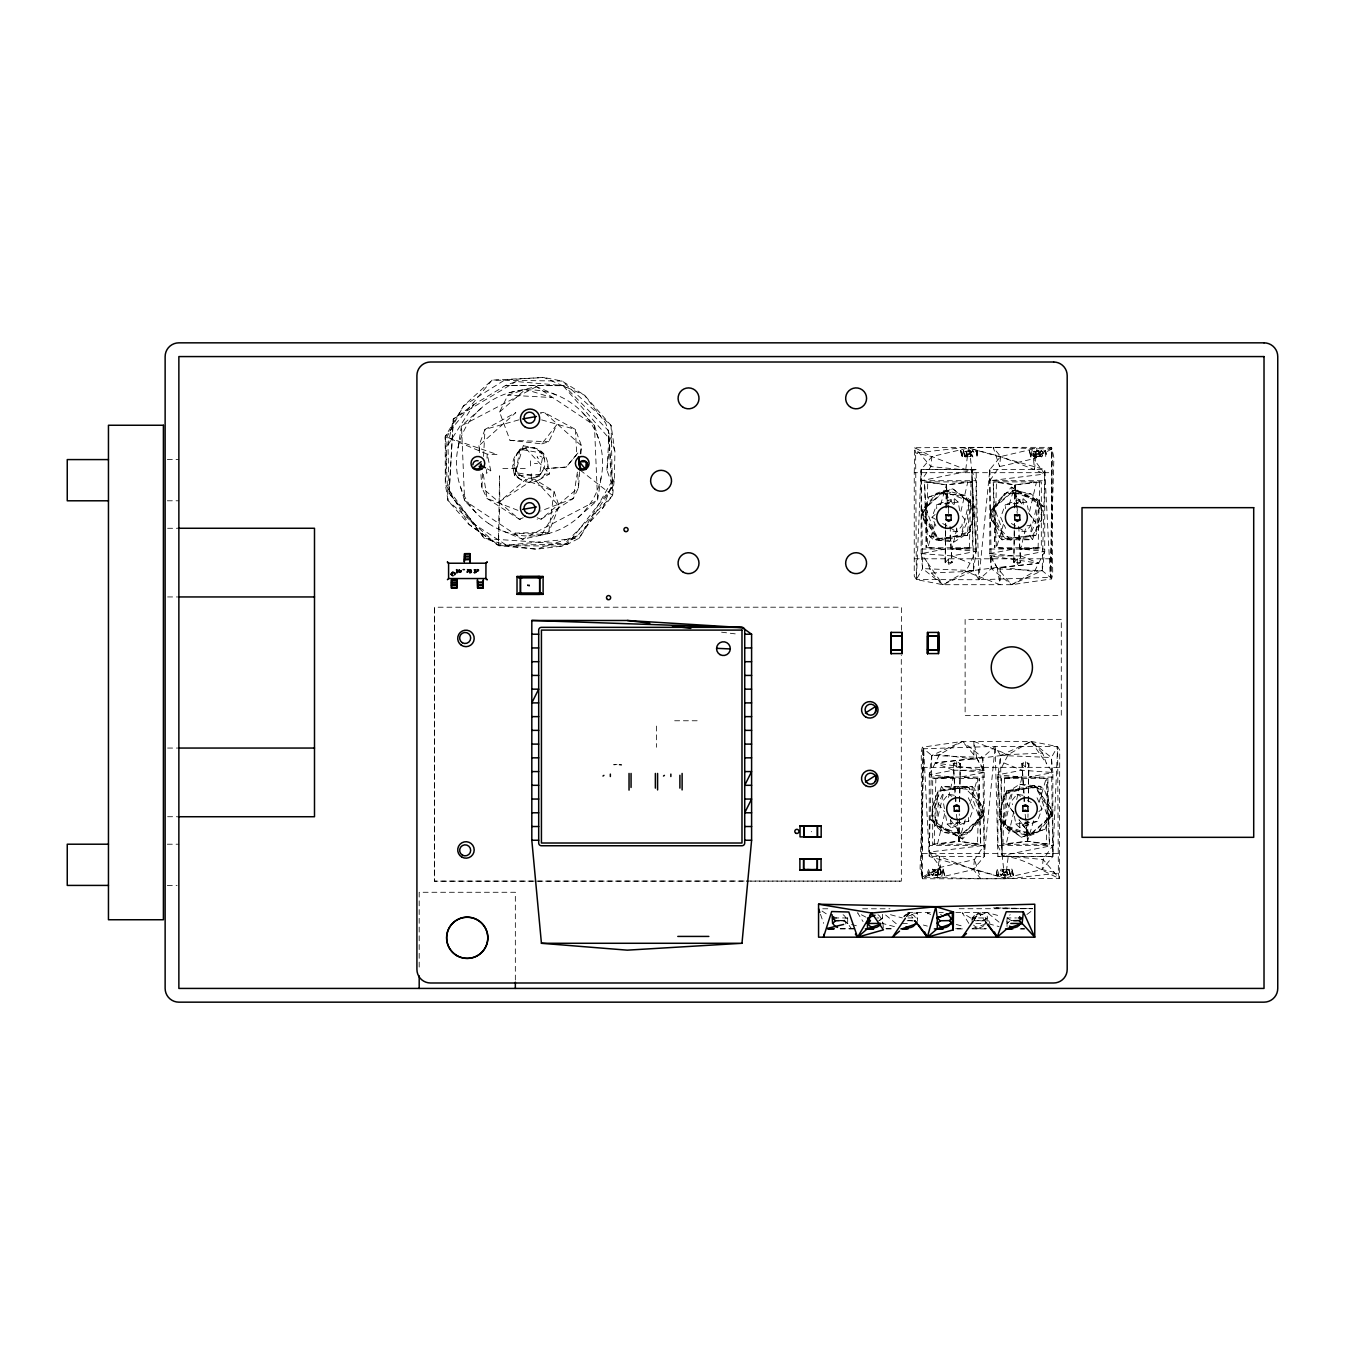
<?xml version="1.0" encoding="UTF-8"?>
<svg xmlns="http://www.w3.org/2000/svg" width="1345" height="1345" viewBox="0 0 1345 1345"><rect width="100%" height="100%" fill="white"/><g stroke="black" fill="none" stroke-linecap="round" stroke-linejoin="round"><path stroke-width="0.75" stroke-dasharray="5 3.75" d="M901.385 630.183L901.385 607.183L434.401 607.217L434.368 881.126L748.476 881.126M750.577 881.126L901.352 881.126L901.284 655.318M449.112 490.118L484.469 538.521L567.64 544.187L612.715 486.335L606.914 470.178L609.436 447.7L608.394 430.568L611.269 482.25L579.191 538.185L506.409 545.145L475.457 524.987L449.095 493.212L453.349 419.001L473.894 404.542L505.619 385.46L516.11 381.509L564.059 385.611L608.394 430.568L612.715 486.335L579.191 538.185L567.64 544.187L506.409 545.145L484.469 538.521L449.095 493.212L447.969 444.892L453.349 419.001L516.11 381.509M932.186 813.893L932.219 806.933L938.087 790.793L963.39 786.237L968.703 787.397L982.287 805.689L983.531 815.574L969.392 832.538L960.498 835.901L942.845 832.168L934.64 825.141L932.186 813.893L942.845 832.168L969.392 832.538L981.783 814.011L982.287 805.689L963.39 786.237M965.895 456.56L966.5 451.163C969.375 456.981 962.818 458.813 964.298 452.34L964.415 456.089M1034.574 456.56L1035.179 451.163C1038.054 456.981 1031.497 458.813 1032.977 452.34L1033.094 456.089M1041.787 519.204L1041.803 512.243L1039.366 500.979L1031.161 493.951L1013.491 490.236L1004.597 493.598L990.458 510.545L991.702 520.431L1005.287 538.723L1010.599 539.9L1035.902 535.327L1041.787 519.204L1032.304 536.218M940.844 871.728L940.827 873.039C942.021 866.92 935.817 870.08 938.81 874.973L938.827 869.694L940.407 869.727L940.844 871.728L939.836 869.526M965.475 456.594L964.483 453.08L964.785 456.241M1009.523 871.728L1009.507 873.039C1010.7 866.92 1004.496 870.08 1007.489 874.973L1007.506 869.694L1009.086 869.727L1009.523 871.728L1008.515 869.526M1034.154 456.594L1033.162 453.08L1033.464 456.241M935.263 874.99L937.398 875.074L934.909 875.427L934.741 869.358L934.909 875.427L937.364 874.939L935.263 874.99L935.263 871.963M970.064 454.156L970.064 451.147L967.946 451.197L970.401 450.709L970.535 456.779M1003.942 874.99L1006.077 875.074L1003.589 875.427L1003.42 869.358L1003.589 875.427L1006.043 874.939L1003.942 874.99L1003.942 871.963M1038.744 454.156L1038.744 451.147C1032.439 452.038 1043.316 447.179 1039.214 456.779M914.247 472.683L914.684 447.734L993.232 447.347L1051.605 449.079L1052.731 574.399L1051.605 578.922L1011.541 584.705L942.862 584.705L916.382 579.561L914.247 575.996L914.247 472.683L1051.605 472.683M950.058 526.265L952.025 562.58L948.595 564.412L945.165 562.597L945.686 531.09M945.72 528.988L945.821 522.701M946.073 507.99L946.46 484.889L967.828 481.897L960.649 512.411M944.678 813.725L937.482 844.24L958.851 841.23L959.304 813.927M959.523 801.334L960.162 763.523L956.715 761.707L953.286 763.54L955.438 801.923M1018.737 526.265L1020.704 562.58L1017.274 564.412L1013.844 562.597L1014.365 531.09M1014.399 528.988L1014.5 522.701M1014.752 507.99L1015.139 484.889L1036.507 481.897L1028.841 514.446M1013.827 811.691L1006.178 844.24L1027.53 841.23L1028 813.927M1028.202 801.334L1028.841 763.523L1025.394 761.707L1021.965 763.54L1024.117 801.923M959.657 801.923L960.162 777.091L984.187 772.518L982.724 757.504L962.448 741.414L931.816 755.47L929.244 852.058L939.55 856.53L936.927 878.033L973.41 869.559L984.187 856.496L995.182 746.391L997.923 856.496C1019.56 854.579 1039.853 870.316 1059.305 878.386L1058.364 873.157L1042.106 869.559L1004.547 878.05L1002.227 855.538L1000.495 755.47L995.182 746.391L982.724 757.504L931.816 755.47L923.645 748.778L921.594 868.483L922.384 877.058L980.757 878.773L1059.305 878.386L1059.742 750.123L1057.607 746.576L1031.127 741.414L962.448 741.414L922.384 747.198L921.258 751.721L921.594 868.483L922.384 878.773L1008.296 878.773L1058.364 873.157L1057.607 746.576L995.182 746.391L923.645 748.778L922.384 747.198L922.384 878.773L940.458 867.34L974.436 859.556L984.187 845.417L929.244 845.417M614.396 478.349L614.934 451.567L611.084 425.491L584.419 395.111L562.042 381.055L543.817 377.474L492.051 380.114L463.504 405.871L445.195 436.587L445.296 484.032L448.003 500.643L469.052 524.432L498.44 545.666L536.487 549.18L562.277 546.087L577.341 535.898L602.711 508.175L612.631 495.498L614.396 478.349L602.711 508.175M945.535 530.418L945.165 562.597L952.025 562.58L949.822 531.914M945.585 528.333L945.703 522.129M945.989 507.653L946.46 484.889L927.764 481.897L926.15 547.768L924.553 481.897L972.637 481.897L972.637 547.768L952.025 549.029L956.816 528.686M948.494 797.434L953.286 777.091L932.69 778.368L932.69 844.24L980.757 844.24L979.16 778.368L977.546 844.24L958.851 841.23L959.321 818.483M1014.214 530.418L1013.844 562.597L1020.704 562.58L1018.501 531.914M1014.264 528.333L1014.382 522.129M1014.668 507.653L1015.139 484.889L996.443 481.897L994.829 547.768L993.232 481.897L1041.316 481.897L1041.316 547.768L1020.704 549.029L1025.495 528.686M1016.702 799.468L1021.965 777.091L1001.369 778.368L1001.369 844.24L1049.436 844.24L1047.839 778.368L1046.225 844.24L1027.53 841.23L1028 818.483M1028.337 801.923L1028.841 763.523L1021.965 763.54L1024.167 794.206M934.287 844.24L935.885 778.368L953.286 777.091L929.244 774.804L931.816 755.47L939.55 754.595L973.898 759.101L1008.229 754.595L1042.577 753.133L1046.427 763.422L1052.866 772.518L1052.866 856.496L1042.106 869.559L1043.115 859.556L1052.866 845.417L997.923 845.417L997.923 774.804L1000.495 755.47L1031.127 741.414L1051.403 757.504L1052.866 772.518L1028.841 777.091L1046.225 778.368L1049.436 844.24L1027.53 841.23L1001.369 844.24M971.023 481.897L969.426 547.768L952.025 549.029L976.066 551.316L973.494 570.65L978.807 579.745L1050.361 577.341L1051.605 578.922L1051.605 447.347L965.71 447.347L915.626 452.962L916.382 579.561L978.807 579.745L991.265 568.616L1042.173 570.65L1050.361 577.341L1053.908 457.653L1051.605 447.347L1033.532 458.779L999.554 466.564L989.802 480.72L1044.746 480.72M1002.966 844.24L1004.564 778.368L1021.965 777.091L997.923 774.804L1002.227 855.538L1043.115 859.556L1059.305 878.386M1039.702 481.897L1038.105 547.768L1020.704 549.029L1044.746 551.316L1042.173 570.65L1011.541 584.705L991.265 568.616L989.802 553.602L1013.844 549.029L996.443 547.768L993.232 481.897L1015.139 484.889L1041.316 481.897M930.269 874.939L928.319 875.04L928.285 868.836C933.38 881.681 925.831 875.545 928.302 869.963M998.948 874.939L996.998 875.04L996.964 868.836C1002.126 881.244 994.527 875.595 996.981 869.963M977.008 456.157L976.991 451.096L974.839 450.928L977.042 450.693L977.025 457.3L977.042 450.693L974.957 450.894M1045.637 450.693C1043.199 449.65 1048.697 453.534 1045.721 457.3L1045.721 450.693L1043.636 450.894M944.577 875.696L943.265 869.004L941.904 875.729L943.114 869.004L944.459 874.166M963.541 451.298L963.423 450.407L962.196 457.115L960.851 451.954M1010.784 873.678L1010.583 875.729L1011.793 869.004M1029.413 450.424L1030.724 457.115L1032.103 450.407L1030.875 457.115L1029.53 451.954M486.486 469.506L486.302 473.339L490.791 470.75L487.226 454.156L445.195 436.587L492.051 380.114L562.042 381.055L611.084 425.491L612.631 495.498L562.277 546.087L498.44 545.666L448.003 500.643L445.195 436.587L497.415 454.593L487.226 454.156L486.94 459.906M972.939 519.17L973.292 512.294L970.687 500.979L965.222 495.464L944.812 490.236L936.507 493.329L921.779 510.545L923.88 519.271L939.634 540.505L967.223 535.327L972.939 519.17L967.223 535.327L936.608 538.723L921.779 510.545L944.812 490.236L970.687 500.979L967.223 535.327M1000.697 813.843L1001.05 806.966L1006.783 790.793L1034.355 785.631L1037.382 787.397L1052.21 815.574L1037.483 832.79L1029.177 835.901L1008.784 830.672L1003.32 825.141L1000.697 813.843L1008.784 830.672L1037.483 832.79L1050.529 814.028L1050.126 806.865L1034.355 785.631L1006.11 793.886L1001.05 806.966M482.653 473.137L481.88 487.714L487.092 498.507L519.338 519.237L523.272 519.237M483.544 456.476L484.99 429.408L515.824 412.612L478.904 445.767L479.476 453.769M449.095 493.212L453.349 419.001M970.35 451.382L970.602 456.745M1039.029 451.382L1039.281 456.745M606.914 470.178L608.881 438.1L563.101 385.712L505.619 385.46L564.059 385.611L563.101 385.712M811.691 831.782L811.254 831.613M933.817 874.233L933.901 873.056L933.38 874.805L932.001 874.922L931.463 872.77M971.494 451.886L971.409 453.08L971.931 451.332L973.326 451.214L973.847 453.366M1002.496 874.233L1002.58 873.056L1002.059 874.805L1000.68 874.922L1000.142 872.77M1040.173 451.886L1040.088 453.08L1040.61 451.332L1042.005 451.214L1042.526 453.366M963.44 451.584L962.179 457.149L960.734 450.424M1029.312 451.432L1029.362 450.743M579.645 471.742L578.501 487.714L573.289 498.507L541.043 519.237L537.109 519.237M580.905 453.769L581.477 445.767L575.391 429.408L544.557 412.612L540.455 412.612M1013.256 875.696L1013.306 875.376M971.662 452.29L972.082 451.18M933.665 873.846L932.623 875.158M1040.341 452.29L1040.761 451.18M1002.344 873.846L1001.907 874.939M972.637 481.897L946.46 484.889L924.553 481.897L927.764 547.768L945.165 549.029L921.123 553.602L922.586 568.616L942.862 584.705L965.76 571.524L976.066 551.316L976.066 480.72L971.779 470.582L965.76 469.59L931.9 456.577L915.626 452.962L914.684 447.734L931.9 456.577L930.874 466.564L921.123 480.72L976.066 469.624L921.123 469.624L921.123 553.602L927.562 562.714L931.429 572.987L965.76 571.524L1000.108 567.018L1034.439 571.524L1042.173 570.65L1044.746 474.062L1034.439 469.59L1037.062 448.104L1000.579 456.577L989.802 469.624L978.807 579.745L976.066 469.624L921.123 469.624L916.382 579.561L922.586 568.616L921.123 469.624L931.9 456.577L968.45 447.952L1044.746 469.624L1050.361 577.341L1052.395 457.653L1051.605 447.347M1037.382 787.397L1006.783 790.793L1003.32 825.141L1029.177 835.901L1052.21 815.574L1050.126 806.865M925.763 507.889L932.253 525.979L933.329 539.765L961.12 535.596L966.971 522.448L969.274 501.113L952.815 488.823L928.84 496.978L922.098 515.169L929.395 535.848L933.329 539.765L954.21 541.951L970.182 531.645L974.923 506.846L969.274 501.113L943.938 491.648L925.763 507.889L922.098 515.169M930.387 819.273L962.6 839.011L961.372 834.488L936.036 825.006L938.339 803.688L944.19 790.524L941.466 786.371L971.981 786.371L975.915 790.288L983.229 814.448L962.6 839.011L936.036 825.006L930.387 819.273L941.466 786.371L975.915 790.288M1043.602 506.846L1011.39 487.125L1012.617 491.648L1037.953 501.113L1035.65 522.448L1029.799 535.596L1032.523 539.765L1002.008 539.765L998.074 535.848L990.761 511.688L1011.39 487.125L1037.953 501.113L1043.602 506.846L1032.523 539.765L998.074 535.848M1004.715 825.006L1007.018 803.688L1012.869 790.524L1040.66 786.371L1044.594 790.288L1051.891 810.968L1045.149 829.159L1021.174 837.313L1004.715 825.006L999.066 819.273L1003.807 794.491L1019.796 784.169L1040.66 786.371L1041.736 800.14L1048.226 818.248L1030.051 834.488L1004.715 825.006L1012.869 790.524L1003.807 794.491M971.897 456.19L971.746 454.291L972.368 456.644L973.814 454.963L972.838 457.031M933.413 869.946L933.564 871.829L932.942 869.492L931.497 871.173L932.472 869.089M1002.159 870.45L1002.277 869.189L1002.244 871.829L1001.621 869.492L1000.176 871.173L1001.168 869.089M1013.289 875.477L1011.944 869.004L1010.717 873.981M965.76 469.59L968.45 447.952L1000.579 456.577L1034.439 469.59L1033.532 458.779L1037.062 448.104M1008.229 856.53L997.923 856.496L1052.866 856.496L1051.403 757.504L1057.607 746.576L1052.866 856.496L1008.229 856.53L1005.539 878.184L929.244 856.496L923.645 748.778L920.098 868.483L922.384 878.773M577.392 472.129L573.289 498.507L540.539 511.1M580.216 453.887L581.477 445.767L544.557 412.612L540.572 413.722M457.972 448.087L461.503 425.76L483.41 406.257M601.097 477.828L597.567 500.138L575.66 519.658M527.845 584.941L528.232 586.101L527.812 584.991M1006.11 793.886L1006.783 790.793M969.274 501.113L961.12 535.596L970.182 531.645M936.036 825.006L944.19 790.524L971.981 786.371L973.057 800.14L979.547 818.248L961.372 834.488L957.522 829.344M1037.953 501.113L1029.799 535.596L1002.008 539.765L1000.932 525.979L994.443 507.889L1012.617 491.648L1022.469 504.795M1042.19 456.106L1042.493 454.963L1041.518 457.031M528.535 585.394L529.257 584.722L529.644 586.101M934.775 524.18L927.764 547.768L972.637 547.768M940.609 504.543L946.46 484.889L948.074 503.518M1003.454 524.18L996.443 547.768L1041.316 547.768M1009.288 504.543L1015.139 484.889L1016.753 503.518M932.69 844.24L958.851 841.23L965.29 819.626M969.964 803.907L977.546 778.368L960.162 777.091L960.162 763.523L953.286 763.54L955.488 794.206M1025.916 822.619L1027.53 841.23L1033.969 819.626M1039.214 801.939L1046.225 778.368L1001.369 778.368M936.927 878.033L940.458 867.34L939.55 856.53L973.41 869.559L1004.547 878.05M1014.466 816.28L1015.811 824.031L1019.93 827.78L1037.331 821.391L1042.005 808.9L1037.012 797.736M966.483 456.443L964.92 456.392M1035.162 456.443L1033.599 456.392M964.651 452.088L966.349 451.163L964.853 451.617M1033.33 452.088L1035.028 451.163L1033.649 451.466M940.458 874.519L938.961 874.973L940.659 874.048M1009.137 874.519L1007.64 874.973L1009.355 874.048M527.593 585.563L527.913 584.722M541.783 443.884L548.76 441.715L556.864 424.616L541.783 443.884L509.974 440.303L499.567 412.007L507.922 395.111L525.374 389.411L551.904 397.532L507.922 395.111M929.244 774.804L939.55 754.595L962.448 741.414L976.84 758.311L984.187 770.231L984.187 856.496L929.244 856.496L929.244 774.804L953.286 770.231L984.187 770.231L935.128 762.884L976.84 758.311L984.187 772.518L960.162 770.231M1044.746 551.316L1034.439 571.524L1011.541 584.705L997.166 567.809L989.802 555.905L989.802 469.624L1044.746 469.624L1044.746 551.316L1020.704 555.905L989.802 555.905L1038.861 563.252L997.166 567.809L989.802 553.602L1013.844 555.905M1042.577 753.133L1031.127 741.414L1008.229 754.595L997.923 774.804L1021.965 770.231L1052.866 772.518M971.611 451.432L972.838 450.659L973.965 452.206M1040.29 451.432L1041.518 450.659L1042.644 452.206M931.345 873.931L932.472 875.461L933.699 874.687M1000.024 873.931L1001.151 875.461L1002.378 874.687M1048.226 818.248L1051.891 810.968M971.813 451.584L972.704 450.978M1040.492 451.584L1041.383 450.978M1002.176 874.553L1001.302 875.158M932.219 806.933L941.685 789.902M528.804 585.075L529.257 585.949M516.261 455.299L519.893 449.247L525.576 448.171A15.316 15.316 0 0 1 544.321 466.917A15.316 15.316 0 0 1 518.699 473.776A15.316 15.316 0 0 1 525.576 448.171M542.792 470.615L539.16 476.651L533.494 477.744M541.783 534.368L559.184 506.224L554.056 491.362L534.234 479.055L525.374 479.896L499.785 501.416L498.44 545.666L499.55 475.827L499.785 501.416L534.234 479.055L559.184 506.224L548.76 532.2L541.783 534.368L514.984 533.141L548.76 532.2L554.056 491.362L525.374 479.896M906.765 916.5L908.968 913.036L917.458 913.137L917.458 921.375M986.104 922.687L978.74 913.036L972.132 923.443L972.132 917.946L978.74 913.036L987.247 912.549L1001.084 916.332M447.969 444.892L473.894 404.542M906.597 916.483L908.968 913.036L912.633 917.862M974.032 919.93L978.74 913.036M923.88 519.271L923.46 512.109L936.507 493.329L965.222 495.464L973.292 512.294M1021.679 531.191L1025.697 531.897L1030.909 525.323L1030.236 521.457M954.311 795.282L948.292 794.222L943.08 800.796L944.762 810.48M1022.99 795.282L1016.971 794.222L1011.759 800.796L1012.432 804.663M517.825 452.458L523.239 445.75L534.722 447.935M945.165 562.597L948.595 558.982L952.025 562.58M1013.844 562.597L1017.274 558.982L1020.704 562.58M953.286 763.54L956.715 767.154L960.162 763.523M1021.965 763.54L1025.394 767.154L1028.841 763.523M990.761 511.688L994.443 507.889M979.547 818.248L983.229 814.448M839.213 920.703L844.66 920.602L847.686 917.946L847.686 923.443L850.981 928.016M879.563 920.602L882.572 917.946L883.312 927.865M968.837 923.393L962.247 912.784L975.142 920.77L984.221 920.602L987.247 917.946L989.937 923.191M499.567 412.007L525.374 389.411M935.145 514.53L931.984 517.22L936.137 526.517M947.754 503.736L954.076 498.356L958.178 502.105L960.212 513.706M1016.433 503.736L1022.755 498.356L1026.857 502.105L1028.219 509.839M957.556 822.383L951.251 827.78L947.132 824.031L945.098 812.414M1026.235 822.383L1019.93 827.78L1019.224 819.878M1038.861 811.607L1042.005 808.9L1038.424 806.798M1041.854 456.543L1040.458 456.342L1040.425 454.291L1041.047 456.644M840.121 920.686L843.634 920.989L847.686 917.946L836.355 917.946M878.52 920.989L882.572 917.946L876.906 917.946M983.195 920.989L987.247 917.946L972.132 917.946L976.184 920.384L983.195 920.989L985.885 922.62M1016.332 920.837L1011.07 920.384L1007.018 923.443L1010.028 920.77L1007.018 917.946L1016.467 917.946M904.008 916.718L908.968 913.036M1026.874 914.482L1031.598 911.019M937.179 872.014L935.263 872.317L937.078 872.048M1005.858 872.014L1003.942 872.317L1005.757 872.048M538.925 479.946L549.617 473.877L547.079 460.293M970.401 450.709L967.912 451.063L970.064 451.147M1039.08 450.709L1036.625 451.197L1038.744 451.147M967.089 456.527L966.382 450.76C971.342 458.864 963.104 456.241 965.576 456.947M1035.768 456.527L1035.062 450.76C1040.038 458.864 1031.783 456.241 1034.255 456.947M938.222 869.593L938.928 875.376C933.968 867.256 942.206 869.879 939.735 869.189M1006.901 869.593L1007.607 875.376C1002.681 867.29 1010.784 869.879 1008.431 869.189M1043.552 450.978L1045.67 451.096L1045.687 456.157M1051.605 449.079L1033.532 458.779L1044.746 474.062L989.802 480.72M922.384 877.058L940.458 867.34L929.244 852.058L984.187 845.417M968.585 456.577L970.064 456.342M1036.776 456.661L1038.744 456.342L1036.827 456.779M931.429 572.987L942.862 584.705L973.494 570.65L971.779 470.582L969.442 448.087M523.188 517.758L519.338 519.237L481.88 487.714L480.737 471.742M972.267 451.063L973.461 451.533M1040.946 451.063L1042.14 451.533M933.06 875.057L931.866 874.586M1001.739 875.057L1000.545 874.586M935.111 875.427L937.162 875.107M1003.79 875.427L1005.841 875.107M972.132 917.946L987.247 912.549L999.419 922.485M985.347 924.099L972.132 928.706L986.49 928.706M928.84 496.978L952.815 488.823L974.923 506.846M1045.149 829.159L1021.174 837.313L999.066 819.273M577.341 535.898L536.487 549.18L497.415 544.406L469.052 524.432L445.296 484.032L447.179 436.537L463.504 405.871L504.846 379.912L543.817 377.474L584.419 395.111L605.704 423.171L614.934 451.567M908.01 916.147L917.458 913.137M936.608 538.723L939.634 540.505L967.879 532.233M518.75 419.892L484.99 429.408L478.904 445.767L480.165 453.887M970.048 450.743L967.912 451.063M1020.704 555.905L1038.861 563.252L997.166 567.809L1000.108 584.705L965.76 571.524L973.494 570.65L922.586 568.616M953.286 770.231L935.128 762.884L976.84 758.311L973.898 741.414L1008.229 754.595L1000.495 755.47L1051.403 757.504M1034.692 456.88L1035.852 456.712M938.137 869.425L939.314 869.24M976.958 450.693L975.562 450.827M509.805 392.572L536.436 386.671L558.646 395.918M549.248 533.326L522.633 539.244L500.407 529.997M997.923 845.417L1002.227 855.538L1052.866 845.417M1006.817 869.425L1009.137 869.358M921.123 553.602L952.025 555.905L976.066 551.316L971.779 470.582L930.874 466.564L914.684 447.734M935.263 869.795L936.725 869.559M1003.942 869.795L1005.404 869.559M1038.323 450.81L1036.591 451.063M966.584 456.745L964.869 456.779M975.411 451.281L976.991 451.096M1044.09 451.281L1045.67 451.096M958.178 502.105L936.658 504.728L931.984 517.22L935.565 519.321M1026.857 502.105L1005.337 504.728L1000.663 517.22L1005.656 528.383M947.132 824.031L968.652 821.391L973.326 808.9L968.333 797.736M1015.811 824.031L1037.331 821.391M928.319 875.04L929.899 874.838M996.998 875.04L998.578 874.838M1027.025 525.794L1030.909 525.323M929.63 875.309L928.285 875.427M617.052 764.38L613.673 764.733L621.693 764.935L617.809 764.397M996.964 875.427L998.427 875.309M1034.793 456.846L1033.548 456.779M939.197 869.273L940.458 869.358M907.186 920.737L912.633 920.636M840.238 928.773L854.899 928.739M955.707 928.722L963.928 928.722M167.318 459.587L178.868 459.587M534.436 463.437L537.512 463.437M502.845 468.531L525.256 468.531M921.123 480.72L976.066 480.72M167.318 500.794L178.868 500.794M167.604 528.266L177.153 528.266M921.123 549.029L976.066 549.029L971.779 470.582M989.802 549.029L1044.746 549.029M914.247 558.797L1051.605 558.797M167.604 596.945L176.918 596.945M674.652 720.769L698.879 720.769M167.604 748.055L176.918 748.055M922.384 767.339L1059.742 767.339M929.244 777.091L984.187 777.091M1052.866 777.091L997.923 777.091L1002.227 855.538M932.69 778.368L977.546 778.368L980.757 844.24L958.851 841.23L957.236 822.619M167.604 816.734L177.153 816.734M167.318 844.206L178.868 844.206M922.384 853.453L1059.742 853.453M744.188 881.042L434.452 881.177L434.418 607.234M746.29 881.042L901.352 881.126M167.318 885.413L177.136 885.413M822.753 908.783L829.058 908.783M862.649 908.766L889.936 908.766M959.204 908.732L1032.674 908.699L994.88 907.875M907.69 912.532L930.723 912.532M939.096 912.549L943.282 912.549M955.841 912.549L987.247 912.549L987.247 923.443L999.1 926.604M908.01 917.946L917.458 917.946M902.344 923.443L908.01 923.443M975.915 923.443L987.247 923.443L984.221 920.602M885.935 928.706L894.139 928.706M840.205 928.823L854.848 928.84M886.237 928.857L894.61 928.857M957.354 928.891L963.642 928.891M971.998 928.891L986.658 928.907M1020.115 928.924L1024.302 928.924M1020.889 928.823L1024.856 928.857M993.568 907.858L1032.708 908.665M509.974 440.303L548.76 441.715M908.144 920.535L913.406 920.989M721.592 632.184L738.001 634.218M953 531.191L957.018 531.897L962.23 525.323L961.557 521.457M929.395 535.848L954.21 541.951M1019.796 784.169L1044.594 790.288M956.312 924.486L964.214 926.604M894.442 926.604L882.572 923.443L882.572 914.331M843.634 920.989L847.686 923.443L859.556 926.604M923.393 925.041L927.344 926.1M890.491 914.701L902.344 917.946M541.631 419.892L575.391 429.408L576.719 454.391M517.926 510.36L487.092 498.507L482.989 472.129M537.193 517.758L541.043 519.237L578.501 487.714L577.728 473.137M952.025 555.905L970.182 563.252M1003.807 762.884L1021.965 770.231M539.967 456.106L541.85 457.065M930.639 914.516L927.344 912.784L929.546 916.348M865.81 917.088L857.572 912.784L863.07 921.628M487.243 468.8L490.791 470.75M1011.39 523.508L1016.753 526.668M1018.552 527.711L1025.697 531.897M942.711 523.508L948.074 526.668M949.856 527.711L957.018 531.897L956.665 527.963M1016.971 794.222L1020.552 796.324M1027.698 800.51L1031.279 802.612M948.292 794.222L951.873 796.324M537.193 449.701L543.229 453.315L544.321 458.998M521.877 476.214L515.824 472.583L514.731 466.917M521.457 479.946L514.547 475.811L513.302 469.338M1007.018 917.946L1011.07 920.384M1041.652 451.029L1042.291 451.954M972.973 451.029L973.612 451.954M1000.882 875.007L1000.377 874.183M932.203 875.007L931.698 874.183M822.064 911.069L827.326 914.516M580.267 470.195L612.631 495.498M885.615 915.02L897.787 924.973M923.46 512.109L921.779 510.545L939.634 540.505M1050.529 814.028L1052.21 815.574L1034.355 785.631M844.66 920.602L847.686 923.443M1010.599 539.9L991.702 520.431L992.206 512.126L1004.597 493.598L1031.161 493.951L1041.803 512.243M537.697 457.35L537.092 456.712L538.303 458.796M582.94 413.066L594.456 425.339L598.407 438.487M476.113 512.849L464.597 500.575L460.662 487.428M1040.895 456.527L1040.509 455.686M972.082 456.392L971.83 455.686M933.111 869.593L933.48 870.45M947.788 496.776L943.938 491.648L953.79 504.795M1028.454 512.815L1035.65 522.448L1028.387 512.714M1012.617 491.648L1022.318 504.61M962.179 516.026L966.971 522.448M938.339 803.688L944.409 811.792M950.327 819.727L961.372 834.488M513.302 464.176L514.462 465.757M927.562 562.714L942.862 584.705M1031.127 741.414L1046.427 763.422M820.467 914.247L823.661 923.359M1013.138 874.166L1011.944 869.004M1030.152 453.282L1029.53 450.659M961.473 453.282L960.818 450.508M1012.533 872.838L1013.172 875.612M1030.169 453.433L1030.791 456.207M961.49 453.433L962.112 456.207M943.198 869.912L944.493 875.612M1023.276 504.274L1022.755 498.356L1005.337 504.728L1005.387 508.679M954.58 504.274L954.076 498.356L936.658 504.728L936.708 508.679M950.545 819.878L951.251 827.78L968.652 821.391L968.602 817.457M1033.145 454.391L1033.263 455.736M1016.938 505.586L1017.476 511.789M1025.193 814.347L1025.747 820.551M964.466 454.391L964.584 455.736M948.259 505.586L948.797 511.789M956.514 814.347L957.052 820.551M1009.439 870.299L1009.691 873.796L1009.574 870.047M940.76 870.299L941.012 873.796L940.895 870.047M1015.139 484.889L1017.19 513.521M1024.318 796.257L1024.755 802.393M1025.932 818.752L1027.53 841.23M946.46 484.889L948.511 513.521M955.639 796.257L956.076 802.393M957.236 818.752L958.851 841.23M960.616 450.575L960.633 451.432M989.802 469.624L991.265 568.616M982.724 757.504L984.187 856.496M1025.394 761.707L1025.394 767.154M1017.274 558.982L1017.274 564.412M1007.018 921.527L1007.018 926.94M1000.108 567.018L1000.108 584.705M973.898 741.414L973.898 759.101M956.715 761.707L956.715 767.154M948.595 558.982L948.595 564.412M656.41 726.065L656.41 747.248M531.275 473.759L531.275 480.064M530.518 460.881L530.518 467.001M515.337 980.068L515.337 892.273L419.186 892.273L419.186 967.526M843.08 914.701A7.011 7.011 0 0 1 845.652 923.914M877.966 914.701A7.011 7.011 0 0 1 881.311 921.174M903.79 916.264A7.011 7.011 0 0 1 915.642 917.895M940.474 914.701A7.011 7.011 0 0 1 941.315 914.264M972.065 919.728A7.011 7.011 0 0 1 981.648 914.196A7.011 7.011 0 0 1 984.624 924.856A7.011 7.011 0 0 1 973.561 925.108M1007.287 923.04A7.011 7.011 0 0 1 1010.246 914.701M944.678 874.838L944.678 874.788M938.087 790.793L934.64 825.141L960.498 835.901L983.531 815.574L968.703 787.397L938.087 790.793M1039.366 500.979L1035.902 535.327L1005.287 538.723L990.458 510.545L1013.491 490.236L1039.366 500.979M1000.579 456.577L999.554 466.564L993.232 447.347L1000.579 456.577M974.436 859.556L973.41 869.559L980.757 878.773L974.436 859.556M519.893 449.247L515.824 472.583L539.16 476.651L543.229 453.315L519.893 449.247M523.239 445.75L514.547 475.811L549.617 473.877L523.239 445.75M577.913 453.013L566.245 467.068L546.053 468.615L566.245 467.068L577.913 453.013M968.181 454.089L970.064 453.82L968.232 454.072M1036.861 454.089L1038.744 453.82L1036.911 454.072M536.436 386.671L461.503 425.76L464.597 500.575L522.633 539.244L597.567 500.138L594.456 425.339L536.436 386.671M1061.289 619.356L965.122 619.356L965.122 715.506L1061.289 715.506L1061.289 619.356M1030.051 834.488L1019.006 819.727L1030.051 834.488M1014.214 813.305L1007.018 803.688L1014.298 813.406M488.756 523.608A73.084 73.084 0 0 0 602.442 467.942A73.084 73.084 0 0 0 497.398 397.313A73.084 73.084 0 0 0 488.756 523.608M517.825 477.172A17.485 17.485 0 0 0 547.079 469.338A17.485 17.485 0 0 0 525.66 447.935A17.485 17.485 0 0 0 517.825 477.172"/><path stroke-width="1.5" d="M447.414 579.695L448.591 578.552L448.591 563.236L447.414 562.059M456.896 585.647L456.896 588.084L451.466 588.084L451.466 579.897L457.098 579.914L456.896 585.647L451.466 585.68L451.466 588.084L456.896 587.984L457.098 579.914L451.466 579.897L451.466 585.68M456.443 569.742L457.468 572.6L456.325 572.684L458.006 571.894L456.846 569.591M464.546 556.174L464.546 553.669L469.96 553.669L470.128 561.924L469.96 553.669L464.546 553.77L464.294 561.941L464.546 556.174L469.977 556.107M483.057 585.596L483.04 588.084L477.626 588.084L477.475 579.846L477.626 588.084L483.057 588L483.309 579.829L483.057 585.596L477.626 585.663M891.147 636.151L891.13 653.586L902.125 653.586L902.125 632.419L891.13 632.419L891.13 653.586L891.13 632.419L891.13 649.87L902.091 649.854L902.125 636.135L891.147 636.151L902.125 636.135M927.546 653.586L928.218 636.135L927.546 653.586L938.524 653.586L938.524 632.419L927.546 632.419L927.546 653.586L927.546 632.419L928.218 636.135M937.835 649.87L937.835 636.135M520.448 594.355L520.448 576.501L520.448 594.355L539.681 594.355L539.681 576.501L520.515 576.551M817.34 869.358L803.621 870.03L803.671 859.102L821.055 859.051L821.055 870.047L799.888 870.047L799.888 859.051L821.055 859.051L799.888 859.051L818.718 859.051M803.806 825.964L817.441 825.931L817.474 836.893L803.755 836.876L803.738 825.914L821.173 825.914L800.023 825.914L803.806 825.964L803.755 836.876L821.173 836.893L821.173 825.914L800.023 825.914L800.023 836.893L821.173 836.893M803.604 869.358L817.272 869.996L817.323 859.068L799.888 859.051M817.407 836.842L817.441 825.931M915.088 921.09L927.344 937.179L953.252 929.849L953.47 912.011L935.868 906.698L818.567 904.21L818.567 937.179L1034.759 937.179L1034.759 904.21L935.868 906.698L871.728 913.036L818.567 904.21M470.246 572.348L470.077 571.087M474.869 572.348L474.701 571.087M891.13 653.586L891.13 634.756M901.822 640.186L902.125 632.419L902.125 653.586M460.679 572.23L459.015 571.675L459.334 569.843L459.62 572.297L461.2 570.566L460.36 572.314M458.88 570.969L459.133 570.061M586.252 461.705L585.764 469.472L579.291 461.738L586.252 461.705L586.958 462.714A4.186 4.186 0 0 1 583.881 468.968A4.186 4.186 0 0 1 579.275 463.722M741.986 943.282L751.603 840.255L751.603 634.218L741.986 627.342L541.43 627.342A2.74 2.74 0 0 0 538.689 630.099L538.689 843.012A2.74 2.74 0 0 0 541.43 845.753L741.986 845.753A2.74 2.74 0 0 0 744.726 843.012L744.726 630.099A2.74 2.74 0 0 0 743.18 627.627L627.308 620.482L531.813 620.482L531.813 840.255L541.43 943.282L627.308 950.158L741.986 943.282L541.43 943.282M875.376 712.446L876.167 706.142L865.356 713.035M875.376 781.395L876.167 775.09L865.356 781.983M470.868 570.297L469.59 569.843L470.969 570.734L470.851 569.792M475.491 570.297L474.213 569.843L475.474 569.792M478.063 570.969L478.383 570.768M1023.36 911.893L1022.133 923.443L1034.759 937.179L1023.36 911.893L1006.262 911.759L997.133 937.179L987.314 924.301M824.334 933.834L823.51 937.179L831.681 911.523L848.813 912.011L857.572 937.179L883.463 929.849L871.728 913.036L869.593 915.491M938.524 651.249L938.524 632.419L938.524 653.586M880.689 923.443L867.458 923.443L871.728 913.036L857.572 937.179L855.37 934.119M471.49 571.877L469.842 572.684M476.096 571.877L474.466 572.684M468.262 569.792C465.858 572.92 469.573 570.734 467.455 569.607M451.214 574.197L452.475 572.348L454.812 573.138L454.576 574.903A1.715 1.715 0 0 0 454.072 572.634A1.715 1.715 0 0 0 451.769 572.936A1.715 1.715 0 0 0 451.87 575.256L453.097 575.761L451.214 574.197L451.87 575.256M905.42 918.215L892.458 937.179L899.519 931.127M972.855 921.661L962.247 937.179L966.483 933.548M480.014 467.774L480.669 466.934M586.286 467.774L586.941 466.934M927.546 649.87L927.562 636.151L938.524 636.135L938.507 649.854L927.546 649.87L938.507 649.854M487.092 562.059L485.949 563.219L485.915 578.535L487.092 579.712L485.915 578.535L448.591 578.552M924.654 931.934L927.344 937.179L935.868 906.698L937.246 917.946L953.47 912.011L937.246 917.946L937.246 928.756L927.344 937.179L918.568 924.956M487.092 562.059L485.949 563.202L448.591 563.236M839.213 920.703L835.581 920.77L832.572 923.443L832.118 914.735M867.458 923.443L870.484 920.77L867.458 917.946M937.246 923.443L940.256 920.77L949.335 920.602L952.344 917.946M1013.659 920.703L1019.106 920.602L1022.133 917.946L1018.35 917.946M857.572 937.179L867.458 928.706L880.689 924.099M988.34 924.956L997.133 937.179L1007.018 928.706L1022.133 923.443L1019.106 920.602M473.121 467.875L481.14 461.688M580.367 461.839L581.225 461.184A4.186 4.186 0 0 1 585.428 461.184L586.958 462.714M602.98 776.031L603.922 775.376M663.488 776.031L664.43 775.376M521.826 576.501L521.826 577.879L517.018 576.501L519.069 577.879L541.043 577.879L543.111 576.501L543.111 594.355L517.018 594.355L517.018 576.501L543.111 576.501L538.303 577.879L538.303 576.501M517.018 594.355L519.069 592.994L541.043 592.994L543.111 594.355M951.218 520.027L948.595 521.406L946.174 519.809L945.955 514.765L950.999 514.984L951.218 520.027L946.174 519.809M1019.897 520.027L1017.274 521.406L1014.853 519.809L1014.634 514.765L1019.678 514.984L1019.897 520.027L1014.853 519.809M954.093 806.092L956.715 804.713L959.136 806.311L959.355 811.354L954.311 811.136L954.093 806.092L959.136 806.311M1022.772 806.092L1025.394 804.713L1027.815 806.311L1028.034 811.354L1022.99 811.136L1022.772 806.092L1027.815 806.311M950.999 514.984L948.595 515.976L945.955 514.765M1019.678 514.984L1017.274 515.976L1014.634 514.765M954.311 811.136L956.715 810.161L959.355 811.354M1022.99 811.136L1025.394 810.161L1028.034 811.354M869.358 917.273L875.023 915.239M470.481 572.331L470.8 571.255M475.104 572.331L475.424 571.255M799.888 870.047L821.055 870.047L807.488 869.509M827.578 928.336L843.668 924.418M470.044 572.331L470.918 572.163M474.65 572.331L475.525 572.163M522.65 418.934L536.42 416.496M522.65 509.419L536.42 506.981M464.546 559.823L469.977 559.57M451.466 582.2L456.896 581.931M477.626 582.2L483.057 581.931M464.513 559.032L469.993 559.016M477.593 582.755L483.074 582.738M943.4 928.756L937.246 928.756L952.344 923.443L952.344 913.137M108.457 459.587L67.25 459.587L67.25 500.794L108.457 500.794M178.095 528.266L314.495 528.266L314.495 816.734L178.095 816.734M462.999 569.624L464.462 569.624M477.307 569.624L478.517 570.112L477.307 569.624L477.307 571.373M178.095 596.945L314.495 596.945M531.813 634.218L538.689 634.218M744.726 634.218L751.603 634.218M531.813 647.954L538.689 647.954M744.726 647.954L751.603 647.954M531.813 661.69L538.689 661.69M744.726 661.69L751.603 661.69M531.813 675.425L538.689 675.425M744.726 675.425L751.603 675.425M531.813 689.161L538.689 689.161L531.813 702.897L538.689 702.897M744.726 689.161L751.603 689.161M744.726 702.897L751.603 702.897M531.813 716.633L538.689 716.633M744.726 716.633L751.603 716.633M531.813 730.369L538.689 730.369M744.726 730.369L751.603 730.369M531.813 744.104L538.689 744.104M744.726 744.104L751.603 744.104M178.095 748.055L314.495 748.055M531.813 757.84L538.689 757.84M744.726 757.84L751.603 757.84M531.813 771.576L538.689 771.576M744.726 771.576L751.603 771.576L744.726 785.312L751.603 785.312M531.813 785.312L538.689 785.312M531.813 799.048L538.689 799.048M744.726 799.048L751.603 799.048L744.726 812.784L751.603 812.784M531.813 812.784L538.689 812.784M531.813 826.519L538.689 826.519M744.726 826.519L751.603 826.519M800.023 825.914L818.836 825.914M531.813 840.255L538.689 840.255M744.726 840.255L751.603 840.255M108.457 844.206L67.25 844.206L67.25 885.413L108.457 885.413M836.355 917.946L832.572 917.946L835.581 920.77M1010.801 923.443L1022.133 923.443M873.611 928.706L867.458 928.706L867.458 921.527M865.323 928.84L873.678 928.84M900.881 928.857L907.152 928.857M934.355 928.874L942.711 928.874M1005.472 928.907L1011.759 928.924M677.796 936.423L708.849 936.423M464.529 556.914L469.993 556.931M451.449 584.84L456.913 584.84M908.514 928.706L902.344 928.706L917.458 923.443L914.449 920.602M451.449 583.142L456.913 583.158M477.609 584.84L483.074 584.856M927.562 636.151L938.474 636.202M891.18 649.803L902.091 649.854L902.075 636.202M1007.018 928.706L1012.97 928.756M531.813 620.482L743.18 627.627M716.818 648.34L730.1 648.929M627.308 620.482L649.854 623.273M672.399 626.081L690.842 628.367M480.148 464.882L485.478 467.825M803.604 859.051L803.621 870.03M949.335 920.602L952.344 923.443L953.252 929.849M937.246 917.946L940.256 920.77M479.123 466.227L481.998 469.069M447.431 562.059L448.558 563.202M474.079 572.55L475.676 572.499L475.995 571.289M469.455 572.55L471.053 572.499L471.372 571.289M579.712 466.934L580.367 467.774M994.426 931.934L997.133 937.179M818.567 908.783L819.828 912.431M578.434 456.829L580.267 470.195L578.72 457.081M817.323 859.068L817.34 870.047M682.117 773.442L682.117 789.935M679.897 775.258L679.897 788.12M670.852 774.098L670.852 776.519M657.587 773.442L657.587 789.935M655.368 773.442L655.368 788.12M631.057 773.442L631.057 787.447M629.04 773.442L629.04 790.137M610.344 774.098L610.344 776.519M541.043 576.501L541.043 577.879M541.043 592.994L541.043 594.355M539.681 576.501L539.681 594.355M519.069 576.501L519.069 577.879M519.069 592.994L519.069 594.355M515.337 982.153L515.337 988.424M419.186 975.882L419.186 988.424M837.548 927.428A7.011 7.011 0 0 1 832.689 922.586M832.689 918.803A7.011 7.011 0 0 1 833.715 916.651M880.319 924.334A7.011 7.011 0 0 1 867.592 922.586M915.962 922.586A7.011 7.011 0 0 1 905.992 926.907M950.848 922.586A7.011 7.011 0 0 1 937.364 922.586M937.364 918.803A7.011 7.011 0 0 1 938.39 916.651M946.006 913.944A7.011 7.011 0 0 1 950.848 918.803M1020.636 922.586A7.011 7.011 0 0 1 1009.473 926.117M1019.611 916.651A7.011 7.011 0 0 1 1020.636 918.803M481.107 463.722A4.203 4.203 0 0 1 474.953 468.447M472.868 464.815A4.203 4.203 0 0 1 478.147 460.763M467.203 572.146L468.48 570.952L467.236 572.012M833.95 928.79L827.663 928.807L833.934 928.823M1264.014 342.84L178.868 342.84A13.736 13.736 0 0 0 165.132 356.576L165.132 988.424A13.736 13.736 0 0 0 178.868 1002.159L1264.014 1002.159A13.736 13.736 0 0 0 1277.75 988.424L1277.75 356.576A13.736 13.736 0 0 0 1264.014 342.84M1264.014 356.576L178.868 356.576L178.868 988.424L1264.014 988.424L1264.014 356.576M1053.623 362.007L430.467 362.007A13.568 13.568 0 0 0 416.916 375.558L416.916 969.442A13.568 13.568 0 0 0 430.467 982.993L1053.623 982.993A13.568 13.568 0 0 0 1067.19 969.442L1067.19 375.558A13.568 13.568 0 0 0 1053.623 362.007M163.401 425.255L108.457 425.255L108.457 919.745L163.401 919.745L163.401 425.255M1253.708 507.67L1082.019 507.67L1082.019 837.33L1253.708 837.33L1253.708 507.67M741.986 630.099L541.43 630.099L541.43 843.012L741.986 843.012L741.986 630.099M456.88 955.622A20.612 20.612 0 0 0 487.781 937.784A20.612 20.612 0 0 0 456.964 919.98A20.612 20.612 0 0 0 456.964 955.656A20.612 20.612 0 0 0 487.865 937.818A20.612 20.612 0 0 0 456.88 919.93A20.612 20.612 0 0 0 456.88 955.622M1001.537 685.278A20.612 20.612 0 0 0 1032.439 667.439A20.612 20.612 0 0 0 1001.537 649.585A20.612 20.612 0 0 0 1001.537 685.278M624.837 531.342A2.102 2.102 0 0 0 628.098 529.762A2.102 2.102 0 0 0 625.089 527.728A2.102 2.102 0 0 0 624.837 531.342M607.52 599.466A2.102 2.102 0 0 0 610.664 597.651A2.102 2.102 0 0 0 607.52 595.835A2.102 2.102 0 0 0 607.52 599.466M795.82 833.211A2.102 2.102 0 0 0 798.964 831.412A2.102 2.102 0 0 0 795.82 829.596A2.102 2.102 0 0 0 795.82 833.211M461.839 857.084A8.238 8.238 0 0 0 474.197 849.939A8.238 8.238 0 0 0 461.839 842.811A8.238 8.238 0 0 0 461.839 857.084M461.352 645.247A8.238 8.238 0 0 0 474.18 638.976A8.238 8.238 0 0 0 462.327 631.007A8.238 8.238 0 0 0 461.352 645.247M865.676 785.665A8.238 8.238 0 0 0 878.033 778.52A8.238 8.238 0 0 0 865.676 771.374A8.238 8.238 0 0 0 865.676 785.665M865.676 716.969A8.238 8.238 0 0 0 878.033 709.841A8.238 8.238 0 0 0 865.676 702.695A8.238 8.238 0 0 0 865.676 716.969M850.881 407.417A10.474 10.474 0 0 0 866.584 398.355A10.474 10.474 0 0 0 850.881 389.293A10.474 10.474 0 0 0 850.881 407.417M655.217 489.445A10.474 10.474 0 0 0 671.508 481.476A10.474 10.474 0 0 0 656.461 471.372A10.474 10.474 0 0 0 655.217 489.445M683.294 572.247A10.474 10.474 0 0 0 698.996 563.185A10.474 10.474 0 0 0 683.294 554.123A10.474 10.474 0 0 0 683.294 572.247M682.688 407.031A10.474 10.474 0 0 0 698.98 399.062A10.474 10.474 0 0 0 683.933 388.957A10.474 10.474 0 0 0 682.688 407.031M850.275 571.86A10.474 10.474 0 0 0 866.55 563.891A10.474 10.474 0 0 0 851.503 553.77A10.474 10.474 0 0 0 850.275 571.86M941.55 526.517A10.995 10.995 0 0 0 958.632 518.144A10.995 10.995 0 0 0 942.845 507.536A10.995 10.995 0 0 0 941.55 526.517M1010.229 526.517A10.995 10.995 0 0 0 1027.328 518.144A10.995 10.995 0 0 0 1011.524 507.536A10.995 10.995 0 0 0 1010.229 526.517M1020.821 818.248A10.995 10.995 0 0 0 1037.298 808.732A10.995 10.995 0 0 0 1020.821 799.216A10.995 10.995 0 0 0 1020.821 818.248M952.142 818.248A10.995 10.995 0 0 0 968.619 808.732A10.995 10.995 0 0 0 952.142 799.216A10.995 10.995 0 0 0 952.142 818.248M524.701 426.668A9.617 9.617 0 0 0 539.648 419.337A9.617 9.617 0 0 0 525.828 410.04A9.617 9.617 0 0 0 524.701 426.668M525.256 516.295A9.617 9.617 0 0 0 539.681 507.973A9.617 9.617 0 0 0 525.256 499.634A9.617 9.617 0 0 0 525.256 516.295M474.432 469.27A6.876 6.876 0 0 0 484.738 463.319A6.876 6.876 0 0 0 474.432 457.367A6.876 6.876 0 0 0 474.432 469.27M578.821 469.27A6.876 6.876 0 0 0 589.127 463.319A6.876 6.876 0 0 0 578.821 457.367A6.876 6.876 0 0 0 578.821 469.27M719.995 654.595A6.876 6.876 0 0 0 730.301 648.643A6.876 6.876 0 0 0 719.995 642.691A6.876 6.876 0 0 0 719.995 654.595M462.411 642.759A5.514 5.514 0 0 0 470.683 637.967A5.514 5.514 0 0 0 462.411 633.192A5.514 5.514 0 0 0 462.411 642.759M866.701 713.59A5.514 5.514 0 0 0 875.931 711.118A5.514 5.514 0 0 0 869.173 704.36A5.514 5.514 0 0 0 866.701 713.59M867.844 783.412A5.514 5.514 0 0 0 876.116 778.637A5.514 5.514 0 0 0 867.844 773.863A5.514 5.514 0 0 0 867.844 783.412M462.411 855.117A5.514 5.514 0 0 0 470.683 850.343A5.514 5.514 0 0 0 462.411 845.568A5.514 5.514 0 0 0 462.411 855.117M526.752 513.017A5.565 5.565 0 0 0 535.108 508.191A5.565 5.565 0 0 0 526.752 503.383A5.565 5.565 0 0 0 526.752 513.017M526.752 422.532A5.565 5.565 0 0 0 535.108 417.707A5.565 5.565 0 0 0 526.752 412.881A5.565 5.565 0 0 0 526.752 422.532"/></g></svg>
